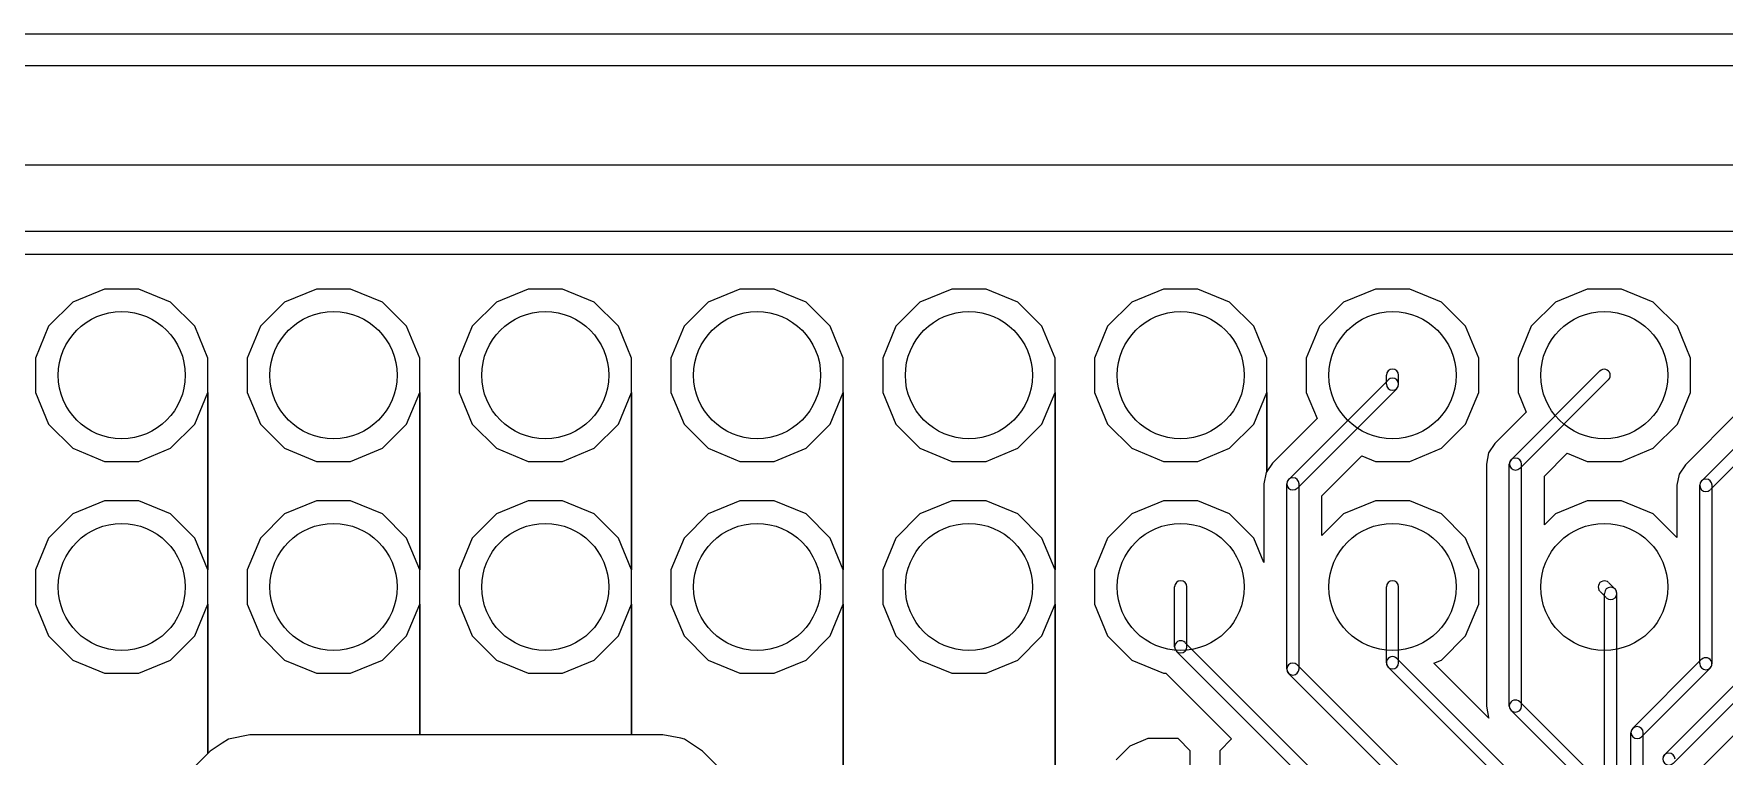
# Model space of a CAD drawing. Extents: x 32880 to 68030, y 27285 to 49782.
# Drawn here: x 37085 to 45066, y 46371 to 49782 of the extents above; entities that cross this region are included whole.
import ezdxf

# ---------------------------------------------------------------- set-up
doc = ezdxf.new("R2010")
doc.units = 0
doc.layers.add('BLACK', color=1, linetype='CONTINUOUS')

msp = doc.modelspace()

# ---------------------------------------------------------------- linework, layer by layer
at = {"layer": 'BLACK'}
for p, q in [((34455, 49782), (66455, 49782)), ((34455, 49632), (66455, 49632)), ((35337, 49164), (51055, 49164)), ((35337, 48850), (51055, 48850)), ((35446, 48742), (49560, 48742)), ((35446, 48742), (49560, 48742)), ((37419, 48577), (37269, 48515)), ((37419, 48577), (37269, 48515)), ((37581, 48577), (37419, 48577)), ((37581, 48577), (37419, 48577)), ((37731, 48515), (37581, 48577)), ((37731, 48515), (37581, 48577)), ((38419, 48577), (38269, 48515)), ((38419, 48577), (38269, 48515)), ((38581, 48577), (38419, 48577)), ((38581, 48577), (38419, 48577)), ((38731, 48515), (38581, 48577)), ((38731, 48515), (38581, 48577)), ((39419, 48577), (39269, 48515)), ((39419, 48577), (39269, 48515)), ((39581, 48577), (39419, 48577)), ((39581, 48577), (39419, 48577)), ((39731, 48515), (39581, 48577)), ((39731, 48515), (39581, 48577)), ((40419, 48577), (40269, 48515)), ((40419, 48577), (40269, 48515)), ((40581, 48577), (40419, 48577)), ((40581, 48577), (40419, 48577)), ((40731, 48515), (40581, 48577)), ((40731, 48515), (40581, 48577)), ((41419, 48577), (41269, 48515)), ((41419, 48577), (41269, 48515)), ((41581, 48577), (41419, 48577)), ((41581, 48577), (41419, 48577)), ((41731, 48515), (41581, 48577)), ((41731, 48515), (41581, 48577)), ((42419, 48577), (42269, 48515)), ((42419, 48577), (42269, 48515)), ((42581, 48577), (42419, 48577)), ((42581, 48577), (42419, 48577)), ((42731, 48515), (42581, 48577)), ((42731, 48515), (42581, 48577)), ((43419, 48577), (43269, 48515)), ((43419, 48577), (43269, 48515)), ((43581, 48577), (43419, 48577)), ((43581, 48577), (43419, 48577)), ((43731, 48515), (43581, 48577)), ((43731, 48515), (43581, 48577)), ((44419, 48577), (44269, 48515)), ((44419, 48577), (44269, 48515)), ((44581, 48577), (44419, 48577)), ((44581, 48577), (44419, 48577)), ((44731, 48515), (44581, 48577)), ((44731, 48515), (44581, 48577)), ((37269, 48515), (37155, 48401)), ((37269, 48515), (37155, 48401)), ((37845, 48401), (37731, 48515)), ((37845, 48401), (37731, 48515)), ((38269, 48515), (38155, 48401)), ((38269, 48515), (38155, 48401)), ((38845, 48401), (38731, 48515)), ((38845, 48401), (38731, 48515)), ((39269, 48515), (39155, 48401)), ((39269, 48515), (39155, 48401)), ((39845, 48401), (39731, 48515)), ((39845, 48401), (39731, 48515)), ((40269, 48515), (40155, 48401)), ((40269, 48515), (40155, 48401)), ((40845, 48401), (40731, 48515)), ((40845, 48401), (40731, 48515)), ((41269, 48515), (41155, 48401)), ((41269, 48515), (41155, 48401)), ((41845, 48401), (41731, 48515)), ((41845, 48401), (41731, 48515)), ((42269, 48515), (42155, 48401)), ((42269, 48515), (42155, 48401)), ((42845, 48401), (42731, 48515)), ((42845, 48401), (42731, 48515)), ((43269, 48515), (43155, 48401)), ((43269, 48515), (43155, 48401)), ((43845, 48401), (43731, 48515)), ((43845, 48401), (43731, 48515)), ((44269, 48515), (44155, 48401)), ((44269, 48515), (44155, 48401)), ((44845, 48401), (44731, 48515)), ((44845, 48401), (44731, 48515)), ((37155, 48401), (37093, 48251)), ((37155, 48401), (37093, 48251)), ((37907, 48251), (37845, 48401)), ((37907, 48251), (37845, 48401)), ((38155, 48401), (38093, 48251)), ((38155, 48401), (38093, 48251)), ((38907, 48251), (38845, 48401)), ((38907, 48251), (38845, 48401)), ((39155, 48401), (39093, 48251)), ((39155, 48401), (39093, 48251)), ((39907, 48251), (39845, 48401)), ((39907, 48251), (39845, 48401)), ((40155, 48401), (40093, 48251)), ((40155, 48401), (40093, 48251)), ((40907, 48251), (40845, 48401)), ((40907, 48251), (40845, 48401)), ((41155, 48401), (41093, 48251)), ((41155, 48401), (41093, 48251)), ((41907, 48251), (41845, 48401)), ((41907, 48251), (41845, 48401)), ((42155, 48401), (42093, 48251)), ((42155, 48401), (42093, 48251)), ((42907, 48251), (42845, 48401)), ((42907, 48251), (42845, 48401)), ((43155, 48401), (43093, 48251)), ((43155, 48401), (43093, 48251)), ((43907, 48251), (43845, 48401)), ((43907, 48251), (43845, 48401)), ((44155, 48401), (44093, 48251)), ((44155, 48401), (44093, 48251)), ((44907, 48251), (44845, 48401)), ((44907, 48251), (44845, 48401)), ((37093, 48251), (37093, 48089)), ((37093, 48251), (37093, 48089)), ((37907, 48089), (37907, 48251)), ((37907, 48089), (37907, 48251)), ((38093, 48251), (38093, 48089)), ((38093, 48251), (38093, 48089)), ((38907, 48089), (38907, 48251)), ((38907, 48089), (38907, 48251)), ((39093, 48251), (39093, 48089)), ((39093, 48251), (39093, 48089)), ((39907, 48089), (39907, 48251)), ((39907, 48089), (39907, 48251)), ((40093, 48251), (40093, 48089)), ((40093, 48251), (40093, 48089)), ((40907, 48089), (40907, 48251)), ((40907, 48089), (40907, 48251)), ((41093, 48251), (41093, 48089)), ((41093, 48251), (41093, 48089)), ((41907, 48089), (41907, 48251)), ((41907, 48089), (41907, 48251)), ((42093, 48251), (42093, 48089)), ((42093, 48251), (42093, 48089)), ((42907, 48089), (42907, 48251)), ((42907, 48089), (42907, 48251)), ((43093, 48251), (43093, 48089)), ((43093, 48251), (43093, 48089)), ((43907, 48089), (43907, 48251)), ((43907, 48089), (43907, 48251)), ((44093, 48251), (44093, 48089)), ((44093, 48251), (44093, 48089)), ((44907, 48089), (44907, 48251)), ((44907, 48089), (44907, 48251)), ((43479, 48147), (43010, 47678)), ((43471, 48128), (43471, 48170)), ((43529, 48128), (43529, 48170)), ((44060, 47771), (44479, 48190)), ((44101, 47730), (44520, 48149)), ((44960, 47671), (45479, 48190)), ((45001, 47630), (45520, 48149)), ((37093, 48089), (37155, 47939)), ((37093, 48089), (37155, 47939)), ((37845, 47939), (37907, 48089)), ((37845, 47939), (37907, 48089)), ((37907, 47251), (37907, 48089)), ((37907, 48089), (37907, 47251)), ((37907, 47251), (37907, 48089)), ((37907, 48089), (37907, 47251)), ((38093, 48089), (38155, 47939)), ((38093, 48089), (38155, 47939)), ((38845, 47939), (38907, 48089)), ((38845, 47939), (38907, 48089)), ((38907, 47251), (38907, 48089)), ((38907, 48089), (38907, 47251)), ((38907, 47251), (38907, 48089)), ((38907, 48089), (38907, 47251)), ((39093, 48089), (39155, 47939)), ((39093, 48089), (39155, 47939)), ((39845, 47939), (39907, 48089)), ((39845, 47939), (39907, 48089)), ((39907, 47251), (39907, 48089)), ((39907, 48089), (39907, 47251)), ((39907, 47251), (39907, 48089)), ((39907, 48089), (39907, 47251)), ((40093, 48089), (40155, 47939)), ((40093, 48089), (40155, 47939)), ((40845, 47939), (40907, 48089)), ((40845, 47939), (40907, 48089)), ((40907, 47251), (40907, 48089)), ((40907, 48089), (40907, 47251)), ((40907, 47251), (40907, 48089)), ((40907, 48089), (40907, 47251)), ((41093, 48089), (41155, 47939)), ((41093, 48089), (41155, 47939)), ((41845, 47939), (41907, 48089)), ((41845, 47939), (41907, 48089)), ((41907, 47251), (41907, 48089)), ((41907, 48089), (41907, 47251)), ((41907, 47251), (41907, 48089)), ((41907, 48089), (41907, 47251)), ((42093, 48089), (42155, 47939)), ((42093, 48089), (42155, 47939)), ((42845, 47939), (42907, 48089)), ((42845, 47939), (42907, 48089)), ((42907, 47716), (42907, 48089)), ((42907, 48089), (42907, 47716)), ((42907, 47716), (42907, 48089)), ((42907, 48089), (42907, 47716)), ((43520, 48106), (43051, 47637)), ((43093, 48089), (43144, 47965)), ((43093, 48089), (43144, 47965)), ((43845, 47939), (43907, 48089)), ((43845, 47939), (43907, 48089)), ((44093, 48089), (44131, 47996)), ((44093, 48089), (44131, 47996)), ((44845, 47939), (44907, 48089)), ((44845, 47939), (44907, 48089)), ((44131, 47996), (43983, 47847)), ((44131, 47996), (43983, 47847)), ((45131, 47996), (44883, 47747)), ((45131, 47996), (44883, 47747)), ((37155, 47939), (37269, 47825)), ((37155, 47939), (37269, 47825)), ((37731, 47825), (37845, 47939)), ((37731, 47825), (37845, 47939)), ((38155, 47939), (38269, 47825)), ((38155, 47939), (38269, 47825)), ((38731, 47825), (38845, 47939)), ((38731, 47825), (38845, 47939)), ((39155, 47939), (39269, 47825)), ((39155, 47939), (39269, 47825)), ((39731, 47825), (39845, 47939)), ((39731, 47825), (39845, 47939)), ((40155, 47939), (40269, 47825)), ((40155, 47939), (40269, 47825)), ((40731, 47825), (40845, 47939)), ((40731, 47825), (40845, 47939)), ((41155, 47939), (41269, 47825)), ((41155, 47939), (41269, 47825)), ((41731, 47825), (41845, 47939)), ((41731, 47825), (41845, 47939)), ((42155, 47939), (42269, 47825)), ((42155, 47939), (42269, 47825)), ((42731, 47825), (42845, 47939)), ((42731, 47825), (42845, 47939)), ((43144, 47965), (42933, 47754)), ((43144, 47965), (42933, 47754)), ((43731, 47825), (43845, 47939)), ((43731, 47825), (43845, 47939)), ((44731, 47825), (44845, 47939)), ((44731, 47825), (44845, 47939)), ((37269, 47825), (37419, 47763)), ((37269, 47825), (37419, 47763)), ((37581, 47763), (37731, 47825)), ((37581, 47763), (37731, 47825)), ((38269, 47825), (38419, 47763)), ((38269, 47825), (38419, 47763)), ((38581, 47763), (38731, 47825)), ((38581, 47763), (38731, 47825)), ((39269, 47825), (39419, 47763)), ((39269, 47825), (39419, 47763)), ((39581, 47763), (39731, 47825)), ((39581, 47763), (39731, 47825)), ((40269, 47825), (40419, 47763)), ((40269, 47825), (40419, 47763)), ((40581, 47763), (40731, 47825)), ((40581, 47763), (40731, 47825)), ((41269, 47825), (41419, 47763)), ((41269, 47825), (41419, 47763)), ((41581, 47763), (41731, 47825)), ((41581, 47763), (41731, 47825)), ((42269, 47825), (42419, 47763)), ((42269, 47825), (42419, 47763)), ((42581, 47763), (42731, 47825)), ((42581, 47763), (42731, 47825)), ((43581, 47763), (43731, 47825)), ((43581, 47763), (43731, 47825)), ((43983, 47847), (43953, 47803)), ((43983, 47847), (43953, 47803)), ((44581, 47763), (44731, 47825)), ((44581, 47763), (44731, 47825)), ((37419, 47763), (37581, 47763)), ((37419, 47763), (37581, 47763)), ((38419, 47763), (38581, 47763)), ((38419, 47763), (38581, 47763)), ((39419, 47763), (39581, 47763)), ((39419, 47763), (39581, 47763)), ((40419, 47763), (40581, 47763)), ((40419, 47763), (40581, 47763)), ((41419, 47763), (41581, 47763)), ((41419, 47763), (41581, 47763)), ((42419, 47763), (42581, 47763)), ((42419, 47763), (42581, 47763)), ((42933, 47754), (42907, 47716)), ((42933, 47754), (42907, 47716)), ((43167, 47601), (43355, 47790)), ((43167, 47601), (43355, 47790)), ((43355, 47790), (43419, 47763)), ((43355, 47790), (43419, 47763)), ((43419, 47763), (43581, 47763)), ((43419, 47763), (43581, 47763)), ((43953, 47803), (43943, 47750)), ((43953, 47803), (43943, 47750)), ((43943, 47750), (43943, 46607)), ((43943, 47750), (43943, 46607)), ((44051, 46608), (44051, 47750)), ((44109, 46608), (44109, 47750)), ((44217, 47693), (44325, 47802)), ((44217, 47693), (44325, 47802)), ((44325, 47802), (44419, 47763)), ((44325, 47802), (44419, 47763)), ((44419, 47763), (44581, 47763)), ((44419, 47763), (44581, 47763)), ((44883, 47747), (44853, 47703)), ((44883, 47747), (44853, 47703)), ((42903, 47710), (42893, 47657)), ((42903, 47710), (42893, 47657)), ((42893, 47657), (42893, 47285)), ((42893, 47657), (42893, 47285)), ((42907, 47716), (42903, 47710)), ((42907, 47716), (42903, 47710)), ((43001, 46783), (43001, 47657)), ((43059, 46783), (43059, 47657)), ((44217, 47463), (44217, 47693)), ((44217, 47463), (44217, 47693)), ((44853, 47703), (44843, 47650)), ((44853, 47703), (44843, 47650)), ((44843, 47650), (44843, 47403)), ((44843, 47650), (44843, 47403)), ((44951, 46808), (44951, 47650)), ((45009, 46808), (45009, 47650)), ((37419, 47577), (37269, 47515)), ((37419, 47577), (37269, 47515)), ((37581, 47577), (37419, 47577)), ((37581, 47577), (37419, 47577)), ((37731, 47515), (37581, 47577)), ((37731, 47515), (37581, 47577)), ((38419, 47577), (38269, 47515)), ((38419, 47577), (38269, 47515)), ((38581, 47577), (38419, 47577)), ((38581, 47577), (38419, 47577)), ((38731, 47515), (38581, 47577)), ((38731, 47515), (38581, 47577)), ((39419, 47577), (39269, 47515)), ((39419, 47577), (39269, 47515)), ((39581, 47577), (39419, 47577)), ((39581, 47577), (39419, 47577)), ((39731, 47515), (39581, 47577)), ((39731, 47515), (39581, 47577)), ((40419, 47577), (40269, 47515)), ((40419, 47577), (40269, 47515)), ((40581, 47577), (40419, 47577)), ((40581, 47577), (40419, 47577)), ((40731, 47515), (40581, 47577)), ((40731, 47515), (40581, 47577)), ((41419, 47577), (41269, 47515)), ((41419, 47577), (41269, 47515)), ((41581, 47577), (41419, 47577)), ((41581, 47577), (41419, 47577)), ((41731, 47515), (41581, 47577)), ((41731, 47515), (41581, 47577)), ((42419, 47577), (42269, 47515)), ((42419, 47577), (42269, 47515)), ((42581, 47577), (42419, 47577)), ((42581, 47577), (42419, 47577)), ((42731, 47515), (42581, 47577)), ((42731, 47515), (42581, 47577)), ((43167, 47413), (43167, 47601)), ((43167, 47413), (43167, 47601)), ((43419, 47577), (43269, 47515)), ((43419, 47577), (43269, 47515)), ((43581, 47577), (43419, 47577)), ((43581, 47577), (43419, 47577)), ((43731, 47515), (43581, 47577)), ((43731, 47515), (43581, 47577)), ((44419, 47577), (44269, 47515)), ((44419, 47577), (44269, 47515)), ((44581, 47577), (44419, 47577)), ((44581, 47577), (44419, 47577)), ((44731, 47515), (44581, 47577)), ((44731, 47515), (44581, 47577)), ((37269, 47515), (37155, 47401)), ((37269, 47515), (37155, 47401)), ((37845, 47401), (37731, 47515)), ((37845, 47401), (37731, 47515)), ((38269, 47515), (38155, 47401)), ((38269, 47515), (38155, 47401)), ((38845, 47401), (38731, 47515)), ((38845, 47401), (38731, 47515)), ((39269, 47515), (39155, 47401)), ((39269, 47515), (39155, 47401)), ((39845, 47401), (39731, 47515)), ((39845, 47401), (39731, 47515)), ((40269, 47515), (40155, 47401)), ((40269, 47515), (40155, 47401)), ((40845, 47401), (40731, 47515)), ((40845, 47401), (40731, 47515)), ((41269, 47515), (41155, 47401)), ((41269, 47515), (41155, 47401)), ((41845, 47401), (41731, 47515)), ((41845, 47401), (41731, 47515)), ((42269, 47515), (42155, 47401)), ((42269, 47515), (42155, 47401)), ((42845, 47401), (42731, 47515)), ((42845, 47401), (42731, 47515)), ((43269, 47515), (43167, 47413)), ((43269, 47515), (43167, 47413)), ((43845, 47401), (43731, 47515)), ((43845, 47401), (43731, 47515)), ((44269, 47515), (44217, 47463)), ((44269, 47515), (44217, 47463)), ((44843, 47403), (44731, 47515)), ((44843, 47403), (44731, 47515)), ((37155, 47401), (37093, 47251)), ((37155, 47401), (37093, 47251)), ((37907, 47251), (37845, 47401)), ((37907, 47251), (37845, 47401)), ((38155, 47401), (38093, 47251)), ((38155, 47401), (38093, 47251)), ((38907, 47251), (38845, 47401)), ((38907, 47251), (38845, 47401)), ((39155, 47401), (39093, 47251)), ((39155, 47401), (39093, 47251)), ((39907, 47251), (39845, 47401)), ((39907, 47251), (39845, 47401)), ((40155, 47401), (40093, 47251)), ((40155, 47401), (40093, 47251)), ((40907, 47251), (40845, 47401)), ((40907, 47251), (40845, 47401)), ((41155, 47401), (41093, 47251)), ((41155, 47401), (41093, 47251)), ((41907, 47251), (41845, 47401)), ((41907, 47251), (41845, 47401)), ((42155, 47401), (42093, 47251)), ((42155, 47401), (42093, 47251)), ((42893, 47285), (42845, 47401)), ((42893, 47285), (42845, 47401)), ((43907, 47251), (43845, 47401)), ((43907, 47251), (43845, 47401)), ((37093, 47251), (37093, 47089)), ((37093, 47251), (37093, 47089)), ((37907, 47089), (37907, 47251)), ((37907, 47089), (37907, 47251)), ((38093, 47251), (38093, 47089)), ((38093, 47251), (38093, 47089)), ((38907, 47089), (38907, 47251)), ((38907, 47089), (38907, 47251)), ((39093, 47251), (39093, 47089)), ((39093, 47251), (39093, 47089)), ((39907, 47089), (39907, 47251)), ((39907, 47089), (39907, 47251)), ((40093, 47251), (40093, 47089)), ((40093, 47251), (40093, 47089)), ((40907, 47089), (40907, 47251)), ((40907, 47089), (40907, 47251)), ((41093, 47251), (41093, 47089)), ((41093, 47251), (41093, 47089)), ((41907, 47089), (41907, 47251)), ((41907, 47089), (41907, 47251)), ((42093, 47251), (42093, 47089)), ((42093, 47251), (42093, 47089)), ((43907, 47089), (43907, 47251)), ((43907, 47089), (43907, 47251)), ((42471, 46888), (42471, 47170)), ((42529, 46888), (42529, 47170)), ((43471, 46812), (43471, 47170)), ((43529, 46812), (43529, 47170)), ((44550, 47161), (44521, 47190)), ((37093, 47089), (37155, 46939)), ((37093, 47089), (37155, 46939)), ((37845, 46939), (37907, 47089)), ((37845, 46939), (37907, 47089)), ((37907, 46384), (37907, 47089)), ((37907, 47089), (37907, 46384)), ((37907, 46384), (37907, 47089)), ((37907, 47089), (37907, 46384)), ((38093, 47089), (38155, 46939)), ((38093, 47089), (38155, 46939)), ((38845, 46939), (38907, 47089)), ((38845, 46939), (38907, 47089)), ((38907, 46472), (38907, 47089)), ((38907, 47089), (38907, 46472)), ((38907, 46472), (38907, 47089)), ((38907, 47089), (38907, 46472)), ((39093, 47089), (39155, 46939)), ((39093, 47089), (39155, 46939)), ((39845, 46939), (39907, 47089)), ((39845, 46939), (39907, 47089)), ((39907, 46472), (39907, 47089)), ((39907, 47089), (39907, 46472)), ((39907, 46472), (39907, 47089)), ((39907, 47089), (39907, 46472)), ((40093, 47089), (40155, 46939)), ((40093, 47089), (40155, 46939)), ((40845, 46939), (40907, 47089)), ((40845, 46939), (40907, 47089)), ((40907, 45926), (40907, 47089)), ((40907, 47089), (40907, 45926)), ((40907, 45926), (40907, 47089)), ((40907, 47089), (40907, 45926)), ((41093, 47089), (41155, 46939)), ((41093, 47089), (41155, 46939)), ((41845, 46939), (41907, 47089)), ((41845, 46939), (41907, 47089)), ((41907, 45919), (41907, 47089)), ((41907, 47089), (41907, 45919)), ((41907, 45919), (41907, 47089)), ((41907, 47089), (41907, 45919)), ((42093, 47089), (42155, 46939)), ((42093, 47089), (42155, 46939)), ((43845, 46939), (43907, 47089)), ((43845, 46939), (43907, 47089)), ((44509, 47120), (44480, 47149)), ((44501, 42882), (44501, 47140)), ((44559, 42882), (44559, 47140)), ((45479, 47073), (44784, 46378)), ((45520, 47032), (44825, 46337)), ((37155, 46939), (37269, 46825)), ((37155, 46939), (37269, 46825)), ((37731, 46825), (37845, 46939)), ((37731, 46825), (37845, 46939)), ((38155, 46939), (38269, 46825)), ((38155, 46939), (38269, 46825)), ((38731, 46825), (38845, 46939)), ((38731, 46825), (38845, 46939)), ((39155, 46939), (39269, 46825)), ((39155, 46939), (39269, 46825)), ((39731, 46825), (39845, 46939)), ((39731, 46825), (39845, 46939)), ((40155, 46939), (40269, 46825)), ((40155, 46939), (40269, 46825)), ((40731, 46825), (40845, 46939)), ((40731, 46825), (40845, 46939)), ((41155, 46939), (41269, 46825)), ((41155, 46939), (41269, 46825)), ((41731, 46825), (41845, 46939)), ((41731, 46825), (41845, 46939)), ((42155, 46939), (42269, 46825)), ((42155, 46939), (42269, 46825)), ((43731, 46825), (43845, 46939)), ((43731, 46825), (43845, 46939)), ((43659, 45687), (42480, 46866)), ((43700, 45728), (42521, 46907)), ((37269, 46825), (37419, 46763)), ((37269, 46825), (37419, 46763)), ((37581, 46763), (37731, 46825)), ((37581, 46763), (37731, 46825)), ((38269, 46825), (38419, 46763)), ((38269, 46825), (38419, 46763)), ((38581, 46763), (38731, 46825)), ((38581, 46763), (38731, 46825)), ((39269, 46825), (39419, 46763)), ((39269, 46825), (39419, 46763)), ((39581, 46763), (39731, 46825)), ((39581, 46763), (39731, 46825)), ((40269, 46825), (40419, 46763)), ((40269, 46825), (40419, 46763)), ((40581, 46763), (40731, 46825)), ((40581, 46763), (40731, 46825)), ((41269, 46825), (41419, 46763)), ((41269, 46825), (41419, 46763)), ((41581, 46763), (41731, 46825)), ((41581, 46763), (41731, 46825)), ((42269, 46825), (42419, 46763)), ((42269, 46825), (42419, 46763)), ((43050, 46803), (44025, 45828)), ((44213, 46058), (43480, 46791)), ((44254, 46099), (43521, 46832)), ((43695, 46811), (43731, 46825)), ((43695, 46811), (43731, 46825)), ((43955, 46551), (43695, 46811)), ((43955, 46551), (43695, 46811)), ((44635, 46504), (44958, 46827)), ((44676, 46463), (44999, 46786)), ((37419, 46763), (37581, 46763)), ((37419, 46763), (37581, 46763)), ((38419, 46763), (38581, 46763)), ((38419, 46763), (38581, 46763)), ((39419, 46763), (39581, 46763)), ((39419, 46763), (39581, 46763)), ((40419, 46763), (40581, 46763)), ((40419, 46763), (40581, 46763)), ((41419, 46763), (41581, 46763)), ((41419, 46763), (41581, 46763)), ((42419, 46763), (42430, 46763)), ((42419, 46763), (42430, 46763)), ((42430, 46763), (42740, 46453)), ((42430, 46763), (42740, 46453)), ((43009, 46762), (43984, 45787)), ((44942, 46301), (45408, 46768)), ((44942, 46301), (45408, 46768)), ((44400, 46328), (44101, 46627)), ((43943, 46607), (43953, 46554)), ((43943, 46607), (43953, 46554)), ((43953, 46554), (43955, 46551)), ((43953, 46554), (43955, 46551)), ((44359, 46287), (44060, 46586)), ((38004, 46452), (37975, 46433)), ((38004, 46452), (37975, 46433)), ((38105, 46472), (38004, 46452)), ((38105, 46472), (38004, 46452)), ((38855, 46472), (38105, 46472)), ((38855, 46472), (38105, 46472)), ((38907, 46472), (38855, 46472)), ((38907, 46472), (38855, 46472)), ((39907, 46472), (38907, 46472)), ((39907, 46472), (38907, 46472)), ((40055, 46472), (39907, 46472)), ((40055, 46472), (39907, 46472)), ((40140, 46456), (40055, 46472)), ((40140, 46456), (40055, 46472)), ((40157, 46452), (40140, 46456)), ((40157, 46452), (40140, 46456)), ((40242, 46394), (40157, 46452)), ((40242, 46394), (40157, 46452)), ((42344, 46454), (42260, 46419)), ((42344, 46454), (42260, 46419)), ((42435, 46454), (42344, 46454)), ((42435, 46454), (42344, 46454)), ((42488, 46454), (42435, 46454)), ((42488, 46454), (42435, 46454)), ((42545, 46397), (42488, 46454)), ((42545, 46397), (42488, 46454)), ((42740, 46453), (42685, 46397)), ((42740, 46453), (42685, 46397)), ((44626, 42682), (44626, 46482)), ((44684, 42682), (44684, 46482)), ((37907, 46384), (37236, 45712)), ((37907, 46384), (37236, 45712)), ((37917, 46394), (37907, 46384)), ((37917, 46394), (37907, 46384)), ((37975, 46433), (37917, 46394)), ((37975, 46433), (37917, 46394)), ((40849, 45788), (40242, 46394)), ((40849, 45788), (40242, 46394)), ((42260, 46419), (42196, 46354)), ((42260, 46419), (42196, 46354)), ((42545, 46162), (42545, 46397)), ((42545, 46162), (42545, 46397)), ((42685, 46397), (42685, 46162)), ((42685, 46397), (42685, 46162))]:
    msp.add_line(p, q, dxfattribs=at)
for centre in [(37500, 48170), (38500, 48170), (39500, 48170), (40500, 48170), (41500, 48170), (42500, 48170), (43500, 48170), (44500, 48170), (37500, 47170), (38500, 47170), (39500, 47170), (40500, 47170), (41500, 47170), (42500, 47170), (43500, 47170), (44500, 47170)]:
    msp.add_circle(centre, 300, dxfattribs=at)
for centre, start, end in [((43500, 48170), 360, 540), ((43500, 48128), 180, 360), ((43500, 48127), -45, 135), ((44499, 48169), 315, 495), ((44080, 47750), 360, 540), ((44081, 47751), 135, 315), ((43030, 47657), 360, 540), ((43030, 47657), 135, 315), ((44980, 47650), 360, 540), ((44980, 47650), 135, 315), ((42500, 47170), 360, 540), ((43500, 47170), 360, 540), ((44500, 47170), 405, 585), ((44530, 47140), 360, 540), ((44530, 47140), 225, 405), ((42500, 46887), 405, 585), ((42500, 46888), 180, 360), ((43030, 46782), 45, 225), ((43030, 46783), 180, 360), ((43500, 46812), 405, 585), ((43500, 46812), 180, 360), ((44980, 46808), 180, 360), ((44979, 46807), 315, 495), ((44080, 46607), 405, 585), ((44080, 46608), 180, 360), ((44655, 46482), 360, 540), ((44655, 46483), 135, 315), ((44805, 46357), 360, 540), ((44805, 46358), 135, 315)]:
    msp.add_arc(centre, 29, start, end, dxfattribs=at)

doc.saveas('drawing.dxf')
